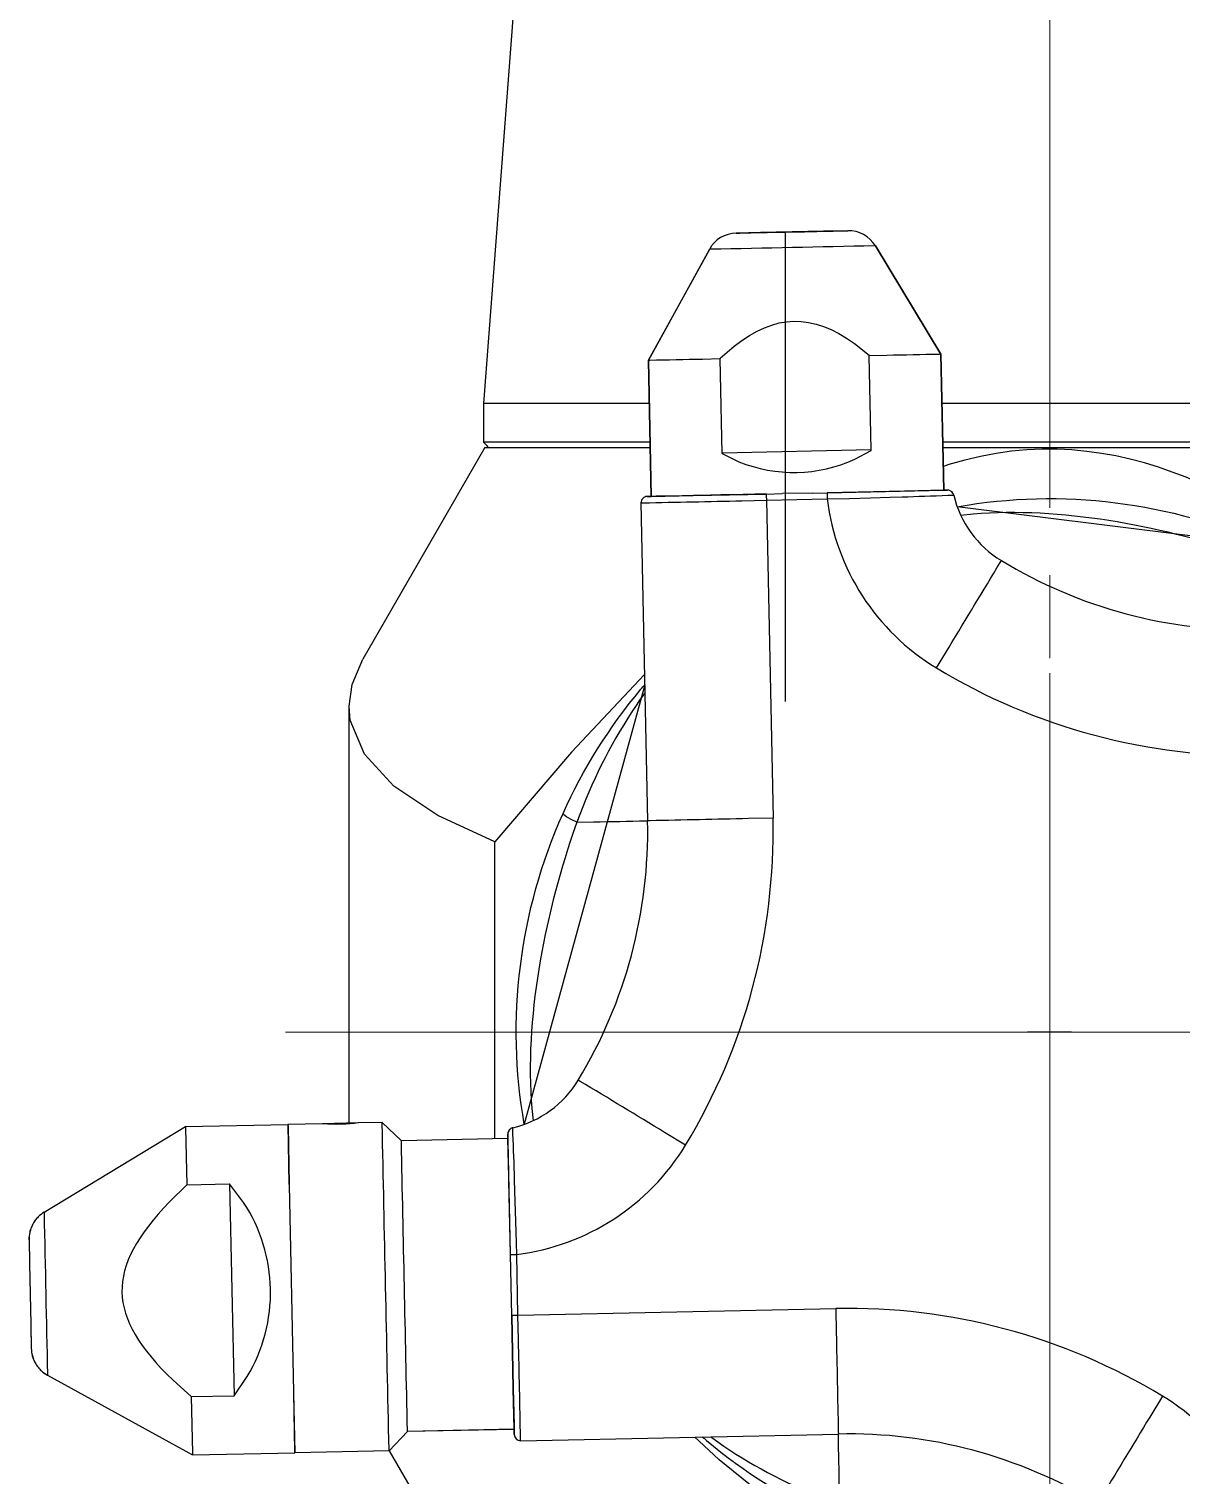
# Model space of a CAD drawing. Header units: inches. Extents: x -375 to 8535, y -477 to 12465.
# Drawn here: x 3822.4 to 3933, y 8917.2 to 9055.9 of the extents above; entities that cross this region are included whole.
import ezdxf

# ---------------------------------------------------------------- set-up
doc = ezdxf.new("R2010")
doc.units = ezdxf.units.IN
doc.header["$LTSCALE"] = 5
doc.linetypes.add('CENTER2', pattern=[28.575, 19.05, -3.175, 3.175, -3.175])
doc.layers.add('1轮廓实线层', color=7, linetype='Continuous')
doc.layers.add('图层1', color=1, linetype='CENTER2', lineweight=13)

# ---------------------------------------------------------------- blocks, each defined once
blk = doc.blocks.new('BSP')
for points in [[(-3651.488, 9150.798), (-3651.488, 9150.798), (-3659.597, 9044.328), (-3659.597, 9044.328)], [(-3647.466, 9052.496), (-3648.003, 9052.485), (-3648.494, 9052.187), (-3648.752, 9051.716)], [(-3640.791, 9051.884), (-3641.07, 9052.344), (-3641.573, 9052.621), (-3642.111, 9052.609)], [(-3648.754, 9051.717), (-3648.754, 9051.717), (-3651.683, 9046.388), (-3651.683, 9046.388)], [(-3651.682, 9046.387), (-3651.682, 9046.387), (-3648.752, 9051.716), (-3648.752, 9051.716)], [(-3640.791, 9051.885), (-3640.791, 9051.885), (-3637.641, 9046.684), (-3637.641, 9046.684)], [(-3637.641, 9046.683), (-3637.641, 9046.683), (-3640.791, 9051.884), (-3640.791, 9051.884)], [(-3651.682, 9046.388), (-3651.682, 9046.388), (-3651.544, 9039.868), (-3651.544, 9039.868)], [(-3651.544, 9039.867), (-3651.544, 9039.867), (-3651.682, 9046.387), (-3651.682, 9046.387)], [(-3648.235, 9046.499), (-3648.235, 9046.499), (-3648.234, 9046.461), (-3648.234, 9046.461)], [(-3641.088, 9046.611), (-3641.088, 9046.611), (-3641.089, 9046.65), (-3641.089, 9046.65)], [(-3637.641, 9046.684), (-3637.641, 9046.684), (-3637.503, 9040.164), (-3637.503, 9040.164)], [(-3637.503, 9040.163), (-3637.503, 9040.163), (-3637.641, 9046.683), (-3637.641, 9046.683)], [(-3651.634, 9044.328), (-3651.634, 9044.328), (-3659.598, 9044.328), (-3659.598, 9044.328)], [(-3659.598, 9044.327), (-3659.598, 9044.327), (-3659.598, 9042.471), (-3659.598, 9042.471)], [(-3659.522, 9042.221), (-3659.522, 9042.221), (-3665.387, 9032.062), (-3665.387, 9032.062)], [(-3651.595, 9042.471), (-3651.595, 9042.471), (-3659.598, 9042.471), (-3659.598, 9042.471)], [(-3640.993, 9042.097), (-3640.993, 9042.097), (-3648.139, 9041.946), (-3648.139, 9041.946)], [(-3646.024, 9039.983), (-3646.024, 9039.983), (-3645.247, 9040), (-3645.247, 9040)], [(-3646.023, 9039.984), (-3646.023, 9039.984), (-3645.246, 9040.001), (-3645.246, 9040.001)], [(-3643.797, 9040.031), (-3643.797, 9040.031), (-3645.251, 9040.001), (-3645.251, 9040.001)], [(-3643.793, 9040.03), (-3643.793, 9040.03), (-3643.106, 9040.045), (-3643.106, 9040.045)], [(-3643.792, 9040.031), (-3643.792, 9040.031), (-3643.105, 9040.046), (-3643.105, 9040.046)], [(-3637.328, 9040.167), (-3637.328, 9040.167), (-3637.499, 9040.163), (-3637.499, 9040.163)], [(-3637.028, 9039.936), (-3637.061, 9040.075), (-3637.186, 9040.171), (-3637.328, 9040.168)], [(-3637.195, 9040.14), (-3637.237, 9040.16), (-3637.282, 9040.169), (-3637.328, 9040.168)], [(-3637.135, 9040.104), (-3637.154, 9040.119), (-3637.174, 9040.131), (-3637.195, 9040.14)], [(-3637.088, 9040.058), (-3637.102, 9040.075), (-3637.118, 9040.09), (-3637.135, 9040.104)], [(-3637.028, 9039.936), (-3637.039, 9039.98), (-3637.059, 9040.022), (-3637.088, 9040.058)], [(-3652.036, 9039.557), (-3652.036, 9039.557), (-3651.716, 9024.312), (-3651.716, 9024.312)], [(-3646.019, 9039.684), (-3646.019, 9039.684), (-3645.698, 9024.439), (-3645.698, 9024.439)], [(-3646.018, 9039.684), (-3646.018, 9039.684), (-3643.099, 9039.745), (-3643.099, 9039.745)], [(-3666.042, 9009.775), (-3666.042, 9009.775), (-3666.042, 9029.812), (-3666.042, 9029.812)], [(-3649.898, 9008.757), (-3647.038, 9013.48), (-3645.582, 9018.918), (-3645.698, 9024.439)], [(-3659.053, 9009.054), (-3659.053, 9009.054), (-3659.053, 9023.295), (-3659.053, 9023.295)], [(-3631.384, 9014.181), (-3631.384, 9014.181), (-3633.491, 9014.181), (-3633.491, 9014.181)], [(-3680.675, 9005.537), (-3680.675, 9005.537), (-3673.888, 9009.648), (-3673.888, 9009.648)], [(-3673.888, 9009.648), (-3673.888, 9009.648), (-3668.974, 9009.751), (-3668.974, 9009.751)], [(-3667.314, 9009.783), (-3667.314, 9009.783), (-3668.968, 9009.749), (-3668.968, 9009.749)], [(-3666.465, 9009.801), (-3666.465, 9009.801), (-3666.472, 9009.755), (-3666.472, 9009.755)], [(-3664.456, 9009.843), (-3664.456, 9009.843), (-3665.585, 9009.82), (-3665.585, 9009.82)], [(-3664.454, 9009.843), (-3664.454, 9009.843), (-3665.583, 9009.82), (-3665.583, 9009.82)], [(-3663.534, 9008.96), (-3663.534, 9008.96), (-3664.456, 9009.843), (-3664.456, 9009.843)], [(-3663.533, 9008.96), (-3663.533, 9008.96), (-3664.456, 9009.843), (-3664.456, 9009.843)], [(-3658.191, 9009.59), (-3658.33, 9009.557), (-3658.426, 9009.433), (-3658.423, 9009.291)], [(-3658.397, 9009.423), (-3658.415, 9009.381), (-3658.425, 9009.336), (-3658.424, 9009.29)], [(-3658.359, 9009.483), (-3658.374, 9009.464), (-3658.386, 9009.444), (-3658.397, 9009.423)], [(-3658.313, 9009.53), (-3658.33, 9009.516), (-3658.345, 9009.5), (-3658.359, 9009.483)], [(-3658.191, 9009.59), (-3658.235, 9009.579), (-3658.278, 9009.559), (-3658.313, 9009.53)], [(-3658.418, 9009.067), (-3658.418, 9009.067), (-3663.533, 9008.959), (-3663.533, 9008.959)], [(-3658.418, 9009.067), (-3658.418, 9009.067), (-3663.533, 9008.959), (-3663.533, 9008.959)], [(-3658.423, 9009.289), (-3658.423, 9009.289), (-3658.418, 9009.068), (-3658.418, 9009.068)], [(-3658, 9003.518), (-3654.638, 9003.928), (-3651.652, 9005.86), (-3649.897, 9008.757)], [(-3673.83, 9006.852), (-3673.83, 9006.852), (-3671.773, 9006.895), (-3671.773, 9006.895)], [(-3671.775, 9006.895), (-3671.775, 9006.895), (-3671.561, 8996.741), (-3671.561, 8996.741)], [(-3681.034, 9005.232), (-3681.089, 9005.168), (-3681.139, 9005.1), (-3681.183, 9005.027)], [(-3680.958, 9005.313), (-3680.984, 9005.287), (-3681.01, 9005.259), (-3681.034, 9005.232)], [(-3680.675, 9005.536), (-3680.778, 9005.474), (-3680.872, 9005.399), (-3680.958, 9005.313)], [(-3681.364, 9004.574), (-3681.39, 9004.457), (-3681.402, 9004.336), (-3681.399, 9004.216)], [(-3681.335, 9004.682), (-3681.346, 9004.647), (-3681.356, 9004.61), (-3681.364, 9004.574)], [(-3681.243, 9004.917), (-3681.28, 9004.841), (-3681.312, 9004.763), (-3681.335, 9004.682)], [(-3681.183, 9005.027), (-3681.204, 9004.992), (-3681.225, 9004.955), (-3681.243, 9004.917)], [(-3658.24, 9000.593), (-3658.24, 9000.593), (-3658.301, 9003.511), (-3658.301, 9003.511)], [(-3658.239, 9000.593), (-3658.239, 9000.593), (-3658.3, 9003.511), (-3658.3, 9003.511)], [(-3627.012, 8996.72), (-3631.735, 8999.58), (-3637.174, 9001.036), (-3642.693, 9000.92)], [(-3657.939, 9000.6), (-3657.939, 9000.6), (-3642.693, 9000.921), (-3642.693, 9000.921)], [(-3681.292, 8999.011), (-3681.289, 8998.891), (-3681.272, 8998.771), (-3681.242, 8998.655)], [(-3681.242, 8998.655), (-3681.232, 8998.618), (-3681.221, 8998.582), (-3681.208, 8998.547)], [(-3681.208, 8998.547), (-3681.181, 8998.467), (-3681.146, 8998.391), (-3681.106, 8998.317)], [(-3681.106, 8998.317), (-3681.086, 8998.279), (-3681.064, 8998.244), (-3681.04, 8998.209)], [(-3681.04, 8998.209), (-3680.994, 8998.139), (-3680.942, 8998.073), (-3680.884, 8998.012)], [(-3680.884, 8998.012), (-3680.858, 8997.984), (-3680.832, 8997.958), (-3680.803, 8997.932)], [(-3680.803, 8997.932), (-3680.715, 8997.852), (-3680.617, 8997.781), (-3680.511, 8997.723)], [(-3680.51, 8997.723), (-3680.51, 8997.723), (-3673.556, 8993.901), (-3673.556, 8993.901)], [(-3663.24, 8995.017), (-3663.24, 8995.017), (-3664.124, 8994.095), (-3664.124, 8994.095)], [(-3663.239, 8995.019), (-3663.239, 8995.019), (-3664.123, 8994.096), (-3664.123, 8994.096)], [(-3658.125, 8995.126), (-3658.125, 8995.126), (-3663.24, 8995.017), (-3663.24, 8995.017)], [(-3658.119, 8994.876), (-3658.116, 8994.71), (-3657.979, 8994.578), (-3657.813, 8994.581)], [(-3657.812, 8994.581), (-3657.812, 8994.581), (-3642.566, 8994.902), (-3642.566, 8994.902)], [(-3630.13, 8991.572), (-3633.876, 8993.84), (-3638.189, 8994.995), (-3642.566, 8994.902)], [(-3664.123, 8994.096), (-3664.123, 8994.096), (-3668.636, 8994.001), (-3668.636, 8994.001)], [(-3664.123, 8994.096), (-3664.123, 8994.096), (-3668.636, 8994.001), (-3668.636, 8994.001)], [(-3664.118, 8994.1), (-3664.118, 8994.1), (-3661.241, 8989.116), (-3661.241, 8989.116)], [(-3673.556, 8993.901), (-3673.556, 8993.901), (-3668.642, 8994.004), (-3668.642, 8994.004)]]:
    blk.add_open_spline(points, degree=3)
for points, knots in [([(-3640.791, 9051.884), (-3641.07, 9052.344), (-3641.573, 9052.621), (-3642.111, 9052.609), (-3642.111, 9052.609), (-3642.111, 9052.609), (-3643.283, 9052.584), (-3643.283, 9052.584), (-3643.283, 9052.584), (-3643.283, 9052.584), (-3646.293, 9052.521), (-3646.293, 9052.521), (-3646.293, 9052.521), (-3646.293, 9052.521), (-3647.466, 9052.496), (-3647.466, 9052.496), (-3647.466, 9052.496), (-3648.003, 9052.485), (-3648.494, 9052.188), (-3648.754, 9051.716)], [0, 0, 0, 0, 0.2, 0.2, 0.2, 0.2, 0.4, 0.4, 0.4, 0.4, 0.6, 0.6, 0.6, 0.6, 0.8, 0.8, 0.8, 0.8, 1, 1, 1, 1]), ([(-3647.466, 9052.496), (-3647.466, 9052.496), (-3647.42, 9052.497), (-3647.42, 9052.497), (-3647.42, 9052.497), (-3647.42, 9052.497), (-3647.285, 9052.5), (-3647.285, 9052.5), (-3647.285, 9052.5), (-3647.285, 9052.5), (-3647.064, 9052.505), (-3647.064, 9052.505), (-3647.064, 9052.505), (-3647.064, 9052.505), (-3646.767, 9052.511), (-3646.767, 9052.511), (-3646.767, 9052.511), (-3646.767, 9052.511), (-3646.402, 9052.519), (-3646.402, 9052.519), (-3646.402, 9052.519), (-3646.402, 9052.519), (-3646.292, 9052.521), (-3646.292, 9052.521), (-3646.292, 9052.521), (-3646.292, 9052.521), (-3645.981, 9052.527), (-3645.981, 9052.527), (-3645.981, 9052.527), (-3645.186, 9052.544), (-3644.39, 9052.561), (-3643.594, 9052.577), (-3643.594, 9052.577), (-3643.594, 9052.577), (-3643.283, 9052.584), (-3643.283, 9052.584), (-3643.283, 9052.584), (-3643.283, 9052.584), (-3643.175, 9052.586), (-3643.175, 9052.586), (-3643.175, 9052.586), (-3643.175, 9052.586), (-3642.809, 9052.594), (-3642.809, 9052.594), (-3642.809, 9052.594), (-3642.809, 9052.594), (-3642.511, 9052.6), (-3642.511, 9052.6), (-3642.511, 9052.6), (-3642.511, 9052.6), (-3642.291, 9052.605), (-3642.291, 9052.605), (-3642.291, 9052.605), (-3642.291, 9052.605), (-3642.155, 9052.608), (-3642.155, 9052.608), (-3642.155, 9052.608), (-3642.155, 9052.608), (-3642.11, 9052.609), (-3642.11, 9052.609)], [0, 0, 0, 0, 0.066667, 0.066667, 0.066667, 0.066667, 0.133333, 0.133333, 0.133333, 0.133333, 0.2, 0.2, 0.2, 0.2, 0.266667, 0.266667, 0.266667, 0.266667, 0.333333, 0.333333, 0.333333, 0.333333, 0.4, 0.4, 0.4, 0.4, 0.466667, 0.466667, 0.466667, 0.466667, 0.533333, 0.533333, 0.533333, 0.533333, 0.6, 0.6, 0.6, 0.6, 0.666667, 0.666667, 0.666667, 0.666667, 0.733333, 0.733333, 0.733333, 0.733333, 0.8, 0.8, 0.8, 0.8, 0.866667, 0.866667, 0.866667, 0.866667, 0.933333, 0.933333, 0.933333, 0.933333, 1, 1, 1, 1]), ([(-3640.791, 9051.884), (-3640.791, 9051.884), (-3640.846, 9051.884), (-3640.846, 9051.884), (-3640.846, 9051.884), (-3643.463, 9051.828), (-3646.081, 9051.773), (-3648.698, 9051.718), (-3648.698, 9051.718), (-3648.698, 9051.718), (-3648.754, 9051.716), (-3648.754, 9051.716)], [0, 0, 0, 0, 0.333333, 0.333333, 0.333333, 0.333333, 0.666667, 0.666667, 0.666667, 0.666667, 1, 1, 1, 1]), ([(-3648.235, 9046.498), (-3648.235, 9046.498), (-3647.565, 9047.071), (-3647.565, 9047.071), (-3647.565, 9047.071), (-3645.571, 9048.632), (-3643.846, 9048.671), (-3641.787, 9047.196), (-3641.787, 9047.196), (-3641.787, 9047.196), (-3641.089, 9046.648), (-3641.089, 9046.648)], [0, 0, 0, 0, 0.333333, 0.333333, 0.333333, 0.333333, 0.666667, 0.666667, 0.666667, 0.666667, 1, 1, 1, 1]), ([(-3648.234, 9046.46), (-3648.234, 9046.46), (-3649.087, 9046.442), (-3649.087, 9046.442), (-3649.087, 9046.442), (-3649.926, 9046.424), (-3650.766, 9046.407), (-3651.605, 9046.389), (-3651.605, 9046.389), (-3651.605, 9046.389), (-3651.682, 9046.387), (-3651.682, 9046.387)], [0, 0, 0, 0, 0.333333, 0.333333, 0.333333, 0.333333, 0.666667, 0.666667, 0.666667, 0.666667, 1, 1, 1, 1]), ([(-3648.139, 9041.921), (-3648.139, 9041.921), (-3648.14, 9041.946), (-3648.14, 9041.946), (-3648.14, 9041.946), (-3648.14, 9041.946), (-3648.234, 9046.46), (-3648.234, 9046.46)], [0, 0, 0, 0, 0.5, 0.5, 0.5, 0.5, 1, 1, 1, 1]), ([(-3637.641, 9046.683), (-3637.641, 9046.683), (-3637.717, 9046.681), (-3637.717, 9046.681), (-3637.717, 9046.681), (-3638.557, 9046.663), (-3639.397, 9046.646), (-3640.236, 9046.628), (-3640.236, 9046.628), (-3640.236, 9046.628), (-3641.088, 9046.61), (-3641.088, 9046.61)], [0, 0, 0, 0, 0.333333, 0.333333, 0.333333, 0.333333, 0.666667, 0.666667, 0.666667, 0.666667, 1, 1, 1, 1]), ([(-3640.993, 9042.072), (-3640.993, 9042.072), (-3640.994, 9042.098), (-3640.994, 9042.098), (-3640.994, 9042.098), (-3640.994, 9042.098), (-3641.088, 9046.611), (-3641.088, 9046.611)], [0, 0, 0, 0, 0.5, 0.5, 0.5, 0.5, 1, 1, 1, 1]), ([(-3605.273, 9044.328), (-3605.273, 9044.328), (-3605.608, 9044.328), (-3605.608, 9044.328), (-3605.608, 9044.328), (-3615.966, 9044.328), (-3626.325, 9044.328), (-3636.684, 9044.328), (-3636.684, 9044.328), (-3636.684, 9044.328), (-3637.585, 9044.328), (-3637.585, 9044.328)], [0, 0, 0, 0, 0.333333, 0.333333, 0.333333, 0.333333, 0.666667, 0.666667, 0.666667, 0.666667, 1, 1, 1, 1]), ([(-3615.4, 9033.605), (-3615.4, 9033.605), (-3615.594, 9033.79), (-3615.594, 9033.79), (-3615.594, 9033.79), (-3615.594, 9033.79), (-3616.169, 9034.337), (-3616.169, 9034.337), (-3616.169, 9034.337), (-3622.121, 9039.598), (-3629.083, 9043.915), (-3637.267, 9041.395), (-3637.267, 9041.395), (-3637.267, 9041.395), (-3637.521, 9041.298), (-3637.521, 9041.298)], [0, 0, 0, 0, 0.25, 0.25, 0.25, 0.25, 0.5, 0.5, 0.5, 0.5, 0.75, 0.75, 0.75, 0.75, 1, 1, 1, 1]), ([(-3659.346, 9042.221), (-3659.346, 9042.221), (-3659.434, 9042.308), (-3659.434, 9042.308), (-3659.434, 9042.308), (-3659.434, 9042.308), (-3659.597, 9042.471), (-3659.597, 9042.471)], [0, 0, 0, 0, 0.5, 0.5, 0.5, 0.5, 1, 1, 1, 1]), ([(-3659.346, 9042.221), (-3659.346, 9042.221), (-3659.434, 9042.308), (-3659.434, 9042.308), (-3659.434, 9042.308), (-3659.434, 9042.308), (-3659.597, 9042.471), (-3659.597, 9042.471)], [0, 0, 0, 0, 0.5, 0.5, 0.5, 0.5, 1, 1, 1, 1]), ([(-3659.522, 9042.221), (-3659.522, 9042.221), (-3659.347, 9042.221), (-3659.347, 9042.221), (-3659.347, 9042.221), (-3659.347, 9042.221), (-3656.022, 9042.221), (-3656.022, 9042.221), (-3656.022, 9042.221), (-3656.022, 9042.221), (-3655.735, 9042.221), (-3655.735, 9042.221), (-3655.735, 9042.221), (-3655.735, 9042.221), (-3654.507, 9042.221), (-3654.507, 9042.221), (-3654.507, 9042.221), (-3654.507, 9042.221), (-3651.59, 9042.221), (-3651.59, 9042.221)], [0, 0, 0, 0, 0.2, 0.2, 0.2, 0.2, 0.4, 0.4, 0.4, 0.4, 0.6, 0.6, 0.6, 0.6, 0.8, 0.8, 0.8, 0.8, 1, 1, 1, 1]), ([(-3648.139, 9041.921), (-3648.139, 9041.921), (-3647.339, 9041.534), (-3647.339, 9041.534), (-3647.339, 9041.534), (-3645.549, 9040.806), (-3643.533, 9040.848), (-3641.776, 9041.652), (-3641.776, 9041.652), (-3641.776, 9041.652), (-3640.993, 9042.071), (-3640.993, 9042.071)], [0, 0, 0, 0, 0.333333, 0.333333, 0.333333, 0.333333, 0.666667, 0.666667, 0.666667, 0.666667, 1, 1, 1, 1]), ([(-3605.273, 9042.471), (-3605.273, 9042.471), (-3605.608, 9042.471), (-3605.608, 9042.471), (-3605.608, 9042.471), (-3615.966, 9042.471), (-3626.325, 9042.471), (-3636.684, 9042.471), (-3636.684, 9042.471), (-3636.684, 9042.471), (-3637.546, 9042.471), (-3637.546, 9042.471)], [0, 0, 0, 0, 0.333333, 0.333333, 0.333333, 0.333333, 0.666667, 0.666667, 0.666667, 0.666667, 1, 1, 1, 1]), ([(-3637.541, 9042.221), (-3637.541, 9042.221), (-3637.452, 9042.221), (-3637.452, 9042.221), (-3637.452, 9042.221), (-3637.452, 9042.221), (-3632.436, 9042.221), (-3632.436, 9042.221), (-3632.436, 9042.221), (-3632.436, 9042.221), (-3627.42, 9042.221), (-3627.42, 9042.221), (-3627.42, 9042.221), (-3627.42, 9042.221), (-3623.908, 9042.221), (-3623.908, 9042.221), (-3623.908, 9042.221), (-3623.908, 9042.221), (-3610.365, 9042.221), (-3610.365, 9042.221), (-3610.365, 9042.221), (-3610.365, 9042.221), (-3609.138, 9042.221), (-3609.138, 9042.221), (-3609.138, 9042.221), (-3609.138, 9042.221), (-3608.85, 9042.221), (-3608.85, 9042.221), (-3608.85, 9042.221), (-3608.85, 9042.221), (-3605.524, 9042.221), (-3605.524, 9042.221), (-3605.524, 9042.221), (-3605.524, 9042.221), (-3605.349, 9042.221), (-3605.349, 9042.221)], [0, 0, 0, 0, 0.111111, 0.111111, 0.111111, 0.111111, 0.222222, 0.222222, 0.222222, 0.222222, 0.333333, 0.333333, 0.333333, 0.333333, 0.444444, 0.444444, 0.444444, 0.444444, 0.555556, 0.555556, 0.555556, 0.555556, 0.666667, 0.666667, 0.666667, 0.666667, 0.777778, 0.777778, 0.777778, 0.777778, 0.888889, 0.888889, 0.888889, 0.888889, 1, 1, 1, 1]), ([(-3651.741, 9039.864), (-3651.821, 9039.862), (-3651.896, 9039.829), (-3651.952, 9039.772), (-3651.952, 9039.772), (-3652.008, 9039.714), (-3652.037, 9039.637), (-3652.036, 9039.557)], [0, 0, 0, 0, 0.5, 0.5, 0.5, 0.5, 1, 1, 1, 1]), ([(-3651.742, 9039.863), (-3651.742, 9039.863), (-3651.542, 9039.867), (-3651.542, 9039.867), (-3651.542, 9039.867), (-3651.542, 9039.867), (-3649.535, 9039.909), (-3649.535, 9039.909), (-3649.535, 9039.909), (-3649.535, 9039.909), (-3646.025, 9039.984), (-3646.025, 9039.984)], [0, 0, 0, 0, 0.333333, 0.333333, 0.333333, 0.333333, 0.666667, 0.666667, 0.666667, 0.666667, 1, 1, 1, 1]), ([(-3646.024, 9039.985), (-3646.024, 9039.985), (-3647.14, 9039.961), (-3647.14, 9039.961), (-3647.14, 9039.961), (-3647.14, 9039.961), (-3648.212, 9039.939), (-3648.212, 9039.939), (-3648.212, 9039.939), (-3648.212, 9039.939), (-3649.201, 9039.918), (-3649.201, 9039.918), (-3649.201, 9039.918), (-3649.201, 9039.918), (-3649.535, 9039.911), (-3649.535, 9039.911), (-3649.535, 9039.911), (-3649.535, 9039.911), (-3650.067, 9039.9), (-3650.067, 9039.9), (-3650.067, 9039.9), (-3650.067, 9039.9), (-3650.778, 9039.885), (-3650.778, 9039.885), (-3650.778, 9039.885), (-3650.778, 9039.885), (-3651.307, 9039.874), (-3651.307, 9039.874), (-3651.307, 9039.874), (-3651.307, 9039.874), (-3651.541, 9039.869), (-3651.541, 9039.869), (-3651.541, 9039.869), (-3651.541, 9039.869), (-3651.632, 9039.867), (-3651.632, 9039.867), (-3651.632, 9039.867), (-3651.632, 9039.867), (-3651.741, 9039.864), (-3651.741, 9039.864)], [0, 0, 0, 0, 0.1, 0.1, 0.1, 0.1, 0.2, 0.2, 0.2, 0.2, 0.3, 0.3, 0.3, 0.3, 0.4, 0.4, 0.4, 0.4, 0.5, 0.5, 0.5, 0.5, 0.6, 0.6, 0.6, 0.6, 0.7, 0.7, 0.7, 0.7, 0.8, 0.8, 0.8, 0.8, 0.9, 0.9, 0.9, 0.9, 1, 1, 1, 1]), ([(-3646.024, 9039.986), (-3646.024, 9039.986), (-3646.023, 9039.963), (-3646.023, 9039.963), (-3646.023, 9039.963), (-3646.023, 9039.963), (-3646.023, 9039.898), (-3646.023, 9039.898), (-3646.023, 9039.898), (-3646.023, 9039.898), (-3646.019, 9039.685), (-3646.019, 9039.685)], [0, 0, 0, 0, 0.333333, 0.333333, 0.333333, 0.333333, 0.666667, 0.666667, 0.666667, 0.666667, 1, 1, 1, 1]), ([(-3637.503, 9040.164), (-3637.503, 9040.164), (-3639.377, 9040.125), (-3639.377, 9040.125), (-3639.377, 9040.125), (-3639.377, 9040.125), (-3639.384, 9040.125), (-3639.384, 9040.125), (-3639.384, 9040.125), (-3639.384, 9040.125), (-3643.11, 9040.046), (-3643.11, 9040.046)], [0, 0, 0, 0, 0.333333, 0.333333, 0.333333, 0.333333, 0.666667, 0.666667, 0.666667, 0.666667, 1, 1, 1, 1]), ([(-3643.106, 9040.045), (-3643.106, 9040.045), (-3637.503, 9040.163), (-3637.503, 9040.163), (-3637.503, 9040.163), (-3637.503, 9040.163), (-3637.328, 9040.167), (-3637.328, 9040.167)], [0, 0, 0, 0, 0.5, 0.5, 0.5, 0.5, 1, 1, 1, 1]), ([(-3643.105, 9040.047), (-3643.105, 9040.047), (-3643.105, 9040.024), (-3643.105, 9040.024), (-3643.105, 9040.024), (-3643.105, 9040.024), (-3643.103, 9039.959), (-3643.103, 9039.959), (-3643.103, 9039.959), (-3643.103, 9039.959), (-3643.101, 9039.861), (-3643.101, 9039.861), (-3643.101, 9039.861), (-3643.101, 9039.861), (-3643.099, 9039.746), (-3643.099, 9039.746), (-3643.099, 9039.746), (-3642.688, 9036.384), (-3640.757, 9033.396), (-3637.86, 9031.642), (-3637.86, 9031.642), (-3633.137, 9028.783), (-3627.699, 9027.327), (-3622.18, 9027.443)], [0, 0, 0, 0, 0.166667, 0.166667, 0.166667, 0.166667, 0.333333, 0.333333, 0.333333, 0.333333, 0.5, 0.5, 0.5, 0.5, 0.666667, 0.666667, 0.666667, 0.666667, 0.833333, 0.833333, 0.833333, 0.833333, 1, 1, 1, 1]), ([(-3643.099, 9039.745), (-3643.099, 9039.745), (-3642.025, 9039.774), (-3642.025, 9039.774), (-3642.025, 9039.774), (-3642.025, 9039.774), (-3641.02, 9039.801), (-3641.02, 9039.801), (-3641.02, 9039.801), (-3641.02, 9039.801), (-3640.077, 9039.829), (-3640.077, 9039.829), (-3640.077, 9039.829), (-3640.077, 9039.829), (-3639.498, 9039.847), (-3639.498, 9039.847), (-3639.498, 9039.847), (-3639.498, 9039.847), (-3639.232, 9039.855), (-3639.232, 9039.855), (-3639.232, 9039.855), (-3638.503, 9039.879), (-3637.774, 9039.905), (-3637.045, 9039.935), (-3637.045, 9039.935), (-3637.045, 9039.935), (-3637.028, 9039.936), (-3637.028, 9039.936)], [0, 0, 0, 0, 0.142857, 0.142857, 0.142857, 0.142857, 0.285714, 0.285714, 0.285714, 0.285714, 0.428571, 0.428571, 0.428571, 0.428571, 0.571429, 0.571429, 0.571429, 0.571429, 0.714286, 0.714286, 0.714286, 0.714286, 0.857143, 0.857143, 0.857143, 0.857143, 1, 1, 1, 1]), ([(-3637.028, 9039.936), (-3636.72, 9038.623), (-3635.897, 9037.49), (-3634.742, 9036.791), (-3634.742, 9036.791), (-3630.997, 9034.523), (-3626.684, 9033.368), (-3622.306, 9033.46)], [0, 0, 0, 0, 0.5, 0.5, 0.5, 0.5, 1, 1, 1, 1]), ([(-3621.962, 9037.519), (-3626.632, 9039.616), (-3631.823, 9040.262), (-3636.863, 9039.376), (-3636.863, 9039.376), (-3636.863, 9039.376), (-3636.863, 9039.376), (-3636.863, 9039.376), (-3636.863, 9039.376), (-3636.863, 9039.376), (-3621.962, 9037.519), (-3621.962, 9037.519)], [0, 0, 0, 0, 0.333333, 0.333333, 0.333333, 0.333333, 0.666667, 0.666667, 0.666667, 0.666667, 1, 1, 1, 1]), ([(-3652.035, 9039.557), (-3652.035, 9039.557), (-3651.919, 9039.56), (-3651.919, 9039.56), (-3651.919, 9039.56), (-3650.343, 9039.593), (-3648.767, 9039.626), (-3647.191, 9039.66), (-3647.191, 9039.66), (-3647.191, 9039.66), (-3646.018, 9039.684), (-3646.018, 9039.684)], [0, 0, 0, 0, 0.333333, 0.333333, 0.333333, 0.333333, 0.666667, 0.666667, 0.666667, 0.666667, 1, 1, 1, 1]), ([(-3622.378, 9036.853), (-3622.378, 9036.853), (-3623.241, 9037.158), (-3623.241, 9037.158), (-3623.241, 9037.158), (-3627.23, 9038.464), (-3631.899, 9039.368), (-3636.103, 9039.018), (-3636.103, 9039.018), (-3636.103, 9039.018), (-3636.69, 9038.959), (-3636.69, 9038.959)], [0, 0, 0, 0, 0.333333, 0.333333, 0.333333, 0.333333, 0.666667, 0.666667, 0.666667, 0.666667, 1, 1, 1, 1]), ([(-3637.86, 9031.642), (-3637.86, 9031.642), (-3637.251, 9032.646), (-3637.251, 9032.646), (-3637.251, 9032.646), (-3636.435, 9033.995), (-3635.618, 9035.343), (-3634.802, 9036.692), (-3634.802, 9036.692), (-3634.802, 9036.692), (-3634.742, 9036.791), (-3634.742, 9036.791)], [0, 0, 0, 0, 0.333333, 0.333333, 0.333333, 0.333333, 0.666667, 0.666667, 0.666667, 0.666667, 1, 1, 1, 1]), ([(-3666.042, 9029.806), (-3666.042, 9029.806), (-3665.9, 9030.851), (-3665.9, 9030.851), (-3665.9, 9030.851), (-3665.9, 9030.851), (-3665.386, 9032.062), (-3665.386, 9032.062)], [0, 0, 0, 0, 0.5, 0.5, 0.5, 0.5, 1, 1, 1, 1]), ([(-3651.861, 9031.329), (-3651.861, 9031.329), (-3651.903, 9031.289), (-3651.903, 9031.289), (-3651.903, 9031.289), (-3651.903, 9031.289), (-3652.104, 9031.075), (-3652.104, 9031.075), (-3652.104, 9031.075), (-3652.104, 9031.075), (-3655.37, 9027.596), (-3655.37, 9027.596), (-3655.37, 9027.596), (-3655.37, 9027.596), (-3659.054, 9023.295), (-3659.054, 9023.295)], [0, 0, 0, 0, 0.25, 0.25, 0.25, 0.25, 0.5, 0.5, 0.5, 0.5, 0.75, 0.75, 0.75, 0.75, 1, 1, 1, 1]), ([(-3651.853, 9030.839), (-3651.916, 9030.766), (-3651.978, 9030.692), (-3652.04, 9030.619), (-3652.04, 9030.619), (-3653.554, 9028.813), (-3654.811, 9026.806), (-3655.777, 9024.656), (-3655.777, 9024.656), (-3657.872, 9019.987), (-3658.518, 9014.796), (-3657.634, 9009.755), (-3657.634, 9009.755), (-3657.634, 9009.755), (-3657.634, 9009.755), (-3657.634, 9009.755), (-3657.634, 9009.755), (-3657.634, 9009.755), (-3651.853, 9030.839), (-3651.853, 9030.839)], [0, 0, 0, 0, 0.2, 0.2, 0.2, 0.2, 0.4, 0.4, 0.4, 0.4, 0.6, 0.6, 0.6, 0.6, 0.8, 0.8, 0.8, 0.8, 1, 1, 1, 1]), ([(-3651.845, 9030.45), (-3651.845, 9030.45), (-3651.856, 9030.435), (-3651.856, 9030.435), (-3651.856, 9030.435), (-3652.995, 9028.859), (-3653.934, 9027.142), (-3654.679, 9025.347), (-3654.679, 9025.347), (-3654.679, 9025.347), (-3655.11, 9024.24), (-3655.11, 9024.24)], [0, 0, 0, 0, 0.333333, 0.333333, 0.333333, 0.333333, 0.666667, 0.666667, 0.666667, 0.666667, 1, 1, 1, 1]), ([(-3659.053, 9023.295), (-3659.053, 9023.295), (-3661.785, 9024.558), (-3661.785, 9024.558), (-3661.785, 9024.558), (-3661.785, 9024.558), (-3663.889, 9025.968), (-3663.889, 9025.968), (-3663.889, 9025.968), (-3663.889, 9025.968), (-3665.304, 9027.506), (-3665.304, 9027.506), (-3665.304, 9027.506), (-3665.304, 9027.506), (-3665.983, 9029.144), (-3665.983, 9029.144), (-3665.983, 9029.144), (-3665.983, 9029.144), (-3666.042, 9029.806), (-3666.042, 9029.806)], [0, 0, 0, 0, 0.2, 0.2, 0.2, 0.2, 0.4, 0.4, 0.4, 0.4, 0.6, 0.6, 0.6, 0.6, 0.8, 0.8, 0.8, 0.8, 1, 1, 1, 1]), ([(-3655.108, 9024.239), (-3655.108, 9024.239), (-3655.385, 9024.379), (-3655.385, 9024.379), (-3655.385, 9024.379), (-3655.385, 9024.379), (-3655.604, 9024.503), (-3655.604, 9024.503), (-3655.604, 9024.503), (-3655.604, 9024.503), (-3655.738, 9024.599), (-3655.738, 9024.599), (-3655.738, 9024.599), (-3655.738, 9024.599), (-3655.775, 9024.655), (-3655.775, 9024.655)], [0, 0, 0, 0, 0.25, 0.25, 0.25, 0.25, 0.5, 0.5, 0.5, 0.5, 0.75, 0.75, 0.75, 0.75, 1, 1, 1, 1]), ([(-3658.191, 9009.59), (-3656.879, 9009.897), (-3655.745, 9010.721), (-3655.046, 9011.875), (-3655.046, 9011.875), (-3652.778, 9015.621), (-3651.623, 9019.934), (-3651.716, 9024.312)], [0, 0, 0, 0, 0.5, 0.5, 0.5, 0.5, 1, 1, 1, 1]), ([(-3655.11, 9024.24), (-3655.11, 9024.24), (-3655.304, 9023.698), (-3655.304, 9023.698), (-3655.304, 9023.698), (-3656.688, 9019.627), (-3657.631, 9014.781), (-3657.275, 9010.512), (-3657.275, 9010.512), (-3657.275, 9010.512), (-3657.216, 9009.928), (-3657.216, 9009.928)], [0, 0, 0, 0, 0.333333, 0.333333, 0.333333, 0.333333, 0.666667, 0.666667, 0.666667, 0.666667, 1, 1, 1, 1]), ([(-3655.11, 9024.24), (-3655.11, 9024.24), (-3654.31, 9024.257), (-3654.31, 9024.257), (-3654.31, 9024.257), (-3653.472, 9024.274), (-3652.634, 9024.292), (-3651.796, 9024.31), (-3651.796, 9024.31), (-3651.796, 9024.31), (-3651.717, 9024.312), (-3651.717, 9024.312)], [0, 0, 0, 0, 0.333333, 0.333333, 0.333333, 0.333333, 0.666667, 0.666667, 0.666667, 0.666667, 1, 1, 1, 1]), ([(-3645.696, 9024.439), (-3645.696, 9024.439), (-3646.87, 9024.414), (-3646.87, 9024.414), (-3646.87, 9024.414), (-3648.446, 9024.381), (-3650.023, 9024.347), (-3651.598, 9024.315), (-3651.598, 9024.315), (-3651.598, 9024.315), (-3651.714, 9024.312), (-3651.714, 9024.312)], [0, 0, 0, 0, 0.333333, 0.333333, 0.333333, 0.333333, 0.666667, 0.666667, 0.666667, 0.666667, 1, 1, 1, 1]), ([(-3649.896, 9008.757), (-3649.896, 9008.757), (-3650.901, 9009.366), (-3650.901, 9009.366), (-3650.901, 9009.366), (-3652.249, 9010.182), (-3653.597, 9010.999), (-3654.946, 9011.815), (-3654.946, 9011.815), (-3654.946, 9011.815), (-3655.045, 9011.875), (-3655.045, 9011.875)], [0, 0, 0, 0, 0.333333, 0.333333, 0.333333, 0.333333, 0.666667, 0.666667, 0.666667, 0.666667, 1, 1, 1, 1]), ([(-3680.675, 9005.537), (-3680.675, 9005.537), (-3673.887, 9009.648), (-3673.887, 9009.648), (-3673.887, 9009.648), (-3673.887, 9009.648), (-3668.973, 9009.751), (-3668.973, 9009.751)], [0, 0, 0, 0, 0.5, 0.5, 0.5, 0.5, 1, 1, 1, 1]), ([(-3673.889, 9009.648), (-3673.889, 9009.648), (-3673.887, 9009.565), (-3673.887, 9009.565), (-3673.887, 9009.565), (-3673.887, 9009.565), (-3673.83, 9006.852), (-3673.83, 9006.852)], [0, 0, 0, 0, 0.5, 0.5, 0.5, 0.5, 1, 1, 1, 1]), ([(-3664.459, 9009.843), (-3664.459, 9009.843), (-3665.588, 9009.82), (-3665.588, 9009.82), (-3665.588, 9009.82), (-3665.588, 9009.82), (-3667.319, 9009.783), (-3667.319, 9009.783), (-3667.319, 9009.783), (-3667.319, 9009.783), (-3668.973, 9009.748), (-3668.973, 9009.748)], [0, 0, 0, 0, 0.333333, 0.333333, 0.333333, 0.333333, 0.666667, 0.666667, 0.666667, 0.666667, 1, 1, 1, 1]), ([(-3668.973, 9009.751), (-3668.973, 9009.751), (-3668.971, 9009.664), (-3668.971, 9009.664), (-3668.971, 9009.664), (-3668.971, 9009.664), (-3668.913, 9006.892), (-3668.913, 9006.892), (-3668.913, 9006.892), (-3668.913, 9006.892), (-3668.911, 9006.832), (-3668.911, 9006.832), (-3668.911, 9006.832), (-3668.911, 9006.832), (-3668.703, 8996.923), (-3668.703, 8996.923), (-3668.703, 8996.923), (-3668.703, 8996.923), (-3668.701, 8996.863), (-3668.701, 8996.863), (-3668.701, 8996.863), (-3668.701, 8996.863), (-3668.642, 8994.004), (-3668.642, 8994.004)], [0, 0, 0, 0, 0.166667, 0.166667, 0.166667, 0.166667, 0.333333, 0.333333, 0.333333, 0.333333, 0.5, 0.5, 0.5, 0.5, 0.666667, 0.666667, 0.666667, 0.666667, 0.833333, 0.833333, 0.833333, 0.833333, 1, 1, 1, 1]), ([(-3665.585, 9009.82), (-3665.585, 9009.82), (-3665.604, 9009.818), (-3665.604, 9009.818), (-3665.604, 9009.818), (-3665.604, 9009.818), (-3665.605, 9009.818), (-3665.605, 9009.818), (-3665.605, 9009.818), (-3665.858, 9009.785), (-3666.116, 9009.766), (-3666.371, 9009.758), (-3666.371, 9009.758), (-3666.371, 9009.758), (-3666.462, 9009.756), (-3666.462, 9009.756), (-3666.462, 9009.756), (-3666.462, 9009.756), (-3666.553, 9009.754), (-3666.553, 9009.754), (-3666.553, 9009.754), (-3666.783, 9009.751), (-3667.014, 9009.76), (-3667.243, 9009.778), (-3667.243, 9009.778), (-3667.243, 9009.778), (-3667.297, 9009.782), (-3667.297, 9009.782), (-3667.297, 9009.782), (-3667.297, 9009.782), (-3667.299, 9009.782), (-3667.299, 9009.782), (-3667.299, 9009.782), (-3667.299, 9009.782), (-3667.316, 9009.783), (-3667.316, 9009.783), (-3667.316, 9009.783), (-3667.316, 9009.783), (-3668.97, 9009.749), (-3668.97, 9009.749)], [0, 0, 0, 0, 0.1, 0.1, 0.1, 0.1, 0.2, 0.2, 0.2, 0.2, 0.3, 0.3, 0.3, 0.3, 0.4, 0.4, 0.4, 0.4, 0.5, 0.5, 0.5, 0.5, 0.6, 0.6, 0.6, 0.6, 0.7, 0.7, 0.7, 0.7, 0.8, 0.8, 0.8, 0.8, 0.9, 0.9, 0.9, 0.9, 1, 1, 1, 1]), ([(-3668.638, 8994.001), (-3668.638, 8994.001), (-3668.64, 8994.088), (-3668.64, 8994.088), (-3668.64, 8994.088), (-3668.64, 8994.088), (-3668.698, 8996.86), (-3668.698, 8996.86), (-3668.698, 8996.86), (-3668.698, 8996.86), (-3668.699, 8996.92), (-3668.699, 8996.92), (-3668.699, 8996.92), (-3668.699, 8996.92), (-3668.908, 9006.829), (-3668.908, 9006.829), (-3668.908, 9006.829), (-3668.908, 9006.829), (-3668.909, 9006.889), (-3668.909, 9006.889), (-3668.909, 9006.889), (-3668.909, 9006.889), (-3668.969, 9009.748), (-3668.969, 9009.748)], [0, 0, 0, 0, 0.166667, 0.166667, 0.166667, 0.166667, 0.333333, 0.333333, 0.333333, 0.333333, 0.5, 0.5, 0.5, 0.5, 0.666667, 0.666667, 0.666667, 0.666667, 0.833333, 0.833333, 0.833333, 0.833333, 1, 1, 1, 1]), ([(-3664.123, 8994.097), (-3664.123, 8994.097), (-3664.124, 8994.15), (-3664.124, 8994.15), (-3664.124, 8994.15), (-3664.234, 8999.364), (-3664.344, 9004.578), (-3664.454, 9009.791), (-3664.454, 9009.791), (-3664.454, 9009.791), (-3664.454, 9009.844), (-3664.454, 9009.844)], [0, 0, 0, 0, 0.333333, 0.333333, 0.333333, 0.333333, 0.666667, 0.666667, 0.666667, 0.666667, 1, 1, 1, 1]), ([(-3658, 9003.518), (-3658, 9003.518), (-3658.028, 9004.592), (-3658.028, 9004.592), (-3658.028, 9004.592), (-3658.028, 9004.592), (-3658.056, 9005.596), (-3658.056, 9005.596), (-3658.056, 9005.596), (-3658.056, 9005.596), (-3658.083, 9006.54), (-3658.083, 9006.54), (-3658.083, 9006.54), (-3658.083, 9006.54), (-3658.102, 9007.119), (-3658.102, 9007.119), (-3658.102, 9007.119), (-3658.102, 9007.119), (-3658.11, 9007.385), (-3658.11, 9007.385), (-3658.11, 9007.385), (-3658.133, 9008.114), (-3658.159, 9008.843), (-3658.189, 9009.572), (-3658.189, 9009.572), (-3658.189, 9009.572), (-3658.19, 9009.589), (-3658.19, 9009.589)], [0, 0, 0, 0, 0.142857, 0.142857, 0.142857, 0.142857, 0.285714, 0.285714, 0.285714, 0.285714, 0.428571, 0.428571, 0.428571, 0.428571, 0.571429, 0.571429, 0.571429, 0.571429, 0.714286, 0.714286, 0.714286, 0.714286, 0.857143, 0.857143, 0.857143, 0.857143, 1, 1, 1, 1]), ([(-3658.124, 8995.127), (-3658.124, 8995.127), (-3663.239, 8995.019), (-3663.239, 8995.019), (-3663.239, 8995.019), (-3663.239, 8995.019), (-3663.24, 8995.073), (-3663.24, 8995.073), (-3663.24, 8995.073), (-3663.338, 8999.684), (-3663.435, 9004.295), (-3663.532, 9008.906), (-3663.532, 9008.906), (-3663.532, 9008.906), (-3663.533, 9008.961), (-3663.533, 9008.961)], [0, 0, 0, 0, 0.25, 0.25, 0.25, 0.25, 0.5, 0.5, 0.5, 0.5, 0.75, 0.75, 0.75, 0.75, 1, 1, 1, 1]), ([(-3658.301, 9003.511), (-3658.301, 9003.511), (-3658.415, 9008.945), (-3658.415, 9008.945), (-3658.415, 9008.945), (-3658.415, 9008.945), (-3658.423, 9009.289), (-3658.423, 9009.289)], [0, 0, 0, 0, 0.5, 0.5, 0.5, 0.5, 1, 1, 1, 1]), ([(-3658.302, 9003.511), (-3658.302, 9003.511), (-3658.377, 9007.051), (-3658.377, 9007.051), (-3658.377, 9007.051), (-3658.377, 9007.051), (-3658.378, 9007.112), (-3658.378, 9007.112), (-3658.378, 9007.112), (-3658.378, 9007.112), (-3658.38, 9007.178), (-3658.38, 9007.178), (-3658.38, 9007.178), (-3658.38, 9007.178), (-3658.381, 9007.237), (-3658.381, 9007.237), (-3658.381, 9007.237), (-3658.381, 9007.237), (-3658.419, 9009.068), (-3658.419, 9009.068)], [0, 0, 0, 0, 0.2, 0.2, 0.2, 0.2, 0.4, 0.4, 0.4, 0.4, 0.6, 0.6, 0.6, 0.6, 0.8, 0.8, 0.8, 0.8, 1, 1, 1, 1]), ([(-3673.83, 9006.851), (-3673.83, 9006.851), (-3674.664, 9006.032), (-3674.664, 9006.032), (-3674.664, 9006.032), (-3677.746, 9002.824), (-3677.703, 9000.561), (-3674.488, 8997.484), (-3674.488, 8997.484), (-3674.488, 8997.484), (-3673.617, 8996.696), (-3673.617, 8996.696)], [0, 0, 0, 0, 0.333333, 0.333333, 0.333333, 0.333333, 0.666667, 0.666667, 0.666667, 0.666667, 1, 1, 1, 1]), ([(-3673.617, 8996.698), (-3673.617, 8996.698), (-3671.561, 8996.741), (-3671.561, 8996.741), (-3671.561, 8996.741), (-3671.561, 8996.741), (-3670.924, 8997.653), (-3670.924, 8997.653), (-3670.924, 8997.653), (-3669.378, 9000.245), (-3669.447, 9003.486), (-3671.1, 9006.011), (-3671.1, 9006.011), (-3671.1, 9006.011), (-3671.775, 9006.895), (-3671.775, 9006.895)], [0, 0, 0, 0, 0.25, 0.25, 0.25, 0.25, 0.5, 0.5, 0.5, 0.5, 0.75, 0.75, 0.75, 0.75, 1, 1, 1, 1]), ([(-3680.675, 9005.537), (-3680.778, 9005.475), (-3680.873, 9005.4), (-3680.959, 9005.315), (-3680.959, 9005.315), (-3680.985, 9005.289), (-3681.011, 9005.261), (-3681.035, 9005.233), (-3681.035, 9005.233), (-3681.09, 9005.169), (-3681.14, 9005.101), (-3681.183, 9005.029), (-3681.183, 9005.029), (-3681.204, 9004.993), (-3681.225, 9004.955), (-3681.244, 9004.918), (-3681.244, 9004.918), (-3681.281, 9004.843), (-3681.312, 9004.765), (-3681.336, 9004.684), (-3681.336, 9004.684), (-3681.347, 9004.649), (-3681.357, 9004.612), (-3681.365, 9004.575), (-3681.365, 9004.575), (-3681.391, 9004.458), (-3681.403, 9004.338), (-3681.4, 9004.218)], [0, 0, 0, 0, 0.142857, 0.142857, 0.142857, 0.142857, 0.285714, 0.285714, 0.285714, 0.285714, 0.428571, 0.428571, 0.428571, 0.428571, 0.571429, 0.571429, 0.571429, 0.571429, 0.714286, 0.714286, 0.714286, 0.714286, 0.857143, 0.857143, 0.857143, 0.857143, 1, 1, 1, 1]), ([(-3680.677, 9005.537), (-3680.677, 9005.537), (-3680.675, 9005.47), (-3680.675, 9005.47), (-3680.675, 9005.47), (-3680.621, 9002.91), (-3680.567, 9000.35), (-3680.513, 8997.79), (-3680.513, 8997.79), (-3680.513, 8997.79), (-3680.512, 8997.723), (-3680.512, 8997.723)], [0, 0, 0, 0, 0.333333, 0.333333, 0.333333, 0.333333, 0.666667, 0.666667, 0.666667, 0.666667, 1, 1, 1, 1]), ([(-3681.399, 9004.217), (-3681.399, 9004.217), (-3681.398, 9004.167), (-3681.398, 9004.167), (-3681.398, 9004.167), (-3681.398, 9004.167), (-3681.375, 9003.118), (-3681.375, 9003.118), (-3681.375, 9003.118), (-3681.375, 9003.118), (-3681.375, 9003.06), (-3681.375, 9003.06), (-3681.375, 9003.06), (-3681.375, 9003.06), (-3681.314, 9000.167), (-3681.314, 9000.167), (-3681.314, 9000.167), (-3681.314, 9000.167), (-3681.312, 9000.109), (-3681.312, 9000.109), (-3681.312, 9000.109), (-3681.312, 9000.109), (-3681.291, 8999.06), (-3681.291, 8999.06), (-3681.291, 8999.06), (-3681.291, 8999.06), (-3681.29, 8999.01), (-3681.29, 8999.01), (-3681.29, 8999.01), (-3681.287, 8998.889), (-3681.27, 8998.77), (-3681.239, 8998.654), (-3681.239, 8998.654), (-3681.229, 8998.618), (-3681.218, 8998.581), (-3681.206, 8998.547), (-3681.206, 8998.547), (-3681.179, 8998.467), (-3681.144, 8998.389), (-3681.103, 8998.316), (-3681.103, 8998.316), (-3681.083, 8998.279), (-3681.062, 8998.243), (-3681.038, 8998.209), (-3681.038, 8998.209), (-3680.992, 8998.138), (-3680.939, 8998.072), (-3680.882, 8998.011), (-3680.882, 8998.011), (-3680.857, 8997.983), (-3680.83, 8997.957), (-3680.802, 8997.932), (-3680.802, 8997.932), (-3680.714, 8997.851), (-3680.615, 8997.78), (-3680.509, 8997.722)], [0, 0, 0, 0, 0.071429, 0.071429, 0.071429, 0.071429, 0.142857, 0.142857, 0.142857, 0.142857, 0.214286, 0.214286, 0.214286, 0.214286, 0.285714, 0.285714, 0.285714, 0.285714, 0.357143, 0.357143, 0.357143, 0.357143, 0.428571, 0.428571, 0.428571, 0.428571, 0.5, 0.5, 0.5, 0.5, 0.571429, 0.571429, 0.571429, 0.571429, 0.642857, 0.642857, 0.642857, 0.642857, 0.714286, 0.714286, 0.714286, 0.714286, 0.785714, 0.785714, 0.785714, 0.785714, 0.857143, 0.857143, 0.857143, 0.857143, 0.928571, 0.928571, 0.928571, 0.928571, 1, 1, 1, 1]), ([(-3681.399, 9004.216), (-3681.399, 9004.216), (-3681.375, 9003.117), (-3681.375, 9003.117), (-3681.375, 9003.117), (-3681.375, 9003.117), (-3681.375, 9003.06), (-3681.375, 9003.06), (-3681.375, 9003.06), (-3681.375, 9003.06), (-3681.314, 9000.165), (-3681.314, 9000.165), (-3681.314, 9000.165), (-3681.314, 9000.165), (-3681.312, 9000.108), (-3681.312, 9000.108), (-3681.312, 9000.108), (-3681.312, 9000.108), (-3681.29, 8999.009), (-3681.29, 8999.009)], [0, 0, 0, 0, 0.2, 0.2, 0.2, 0.2, 0.4, 0.4, 0.4, 0.4, 0.6, 0.6, 0.6, 0.6, 0.8, 0.8, 0.8, 0.8, 1, 1, 1, 1]), ([(-3658.301, 9003.513), (-3658.301, 9003.513), (-3658.279, 9003.513), (-3658.279, 9003.513), (-3658.279, 9003.513), (-3658.279, 9003.513), (-3658.213, 9003.514), (-3658.213, 9003.514), (-3658.213, 9003.514), (-3658.213, 9003.514), (-3658.116, 9003.516), (-3658.116, 9003.516), (-3658.116, 9003.516), (-3658.116, 9003.516), (-3658, 9003.519), (-3658, 9003.519)], [0, 0, 0, 0, 0.25, 0.25, 0.25, 0.25, 0.5, 0.5, 0.5, 0.5, 0.75, 0.75, 0.75, 0.75, 1, 1, 1, 1]), ([(-3658.239, 9000.594), (-3658.239, 9000.594), (-3658.217, 9000.594), (-3658.217, 9000.594), (-3658.217, 9000.594), (-3658.217, 9000.594), (-3658.151, 9000.596), (-3658.151, 9000.596), (-3658.151, 9000.596), (-3658.151, 9000.596), (-3658.054, 9000.598), (-3658.054, 9000.598), (-3658.054, 9000.598), (-3658.054, 9000.598), (-3657.939, 9000.6), (-3657.939, 9000.6), (-3657.939, 9000.6), (-3657.939, 9000.6), (-3658, 9003.519), (-3658, 9003.519)], [0, 0, 0, 0, 0.2, 0.2, 0.2, 0.2, 0.4, 0.4, 0.4, 0.4, 0.6, 0.6, 0.6, 0.6, 0.8, 0.8, 0.8, 0.8, 1, 1, 1, 1]), ([(-3658.121, 8994.876), (-3658.121, 8994.876), (-3658.125, 8995.127), (-3658.125, 8995.127), (-3658.125, 8995.127), (-3658.125, 8995.127), (-3658.167, 8997.083), (-3658.167, 8997.083), (-3658.167, 8997.083), (-3658.167, 8997.083), (-3658.24, 9000.593), (-3658.24, 9000.593)], [0, 0, 0, 0, 0.333333, 0.333333, 0.333333, 0.333333, 0.666667, 0.666667, 0.666667, 0.666667, 1, 1, 1, 1]), ([(-3658.239, 9000.593), (-3658.239, 9000.593), (-3658.166, 8997.082), (-3658.166, 8997.082), (-3658.166, 8997.082), (-3658.166, 8997.082), (-3658.128, 8995.31), (-3658.128, 8995.31), (-3658.128, 8995.31), (-3658.128, 8995.31), (-3658.124, 8995.127), (-3658.124, 8995.127), (-3658.124, 8995.127), (-3658.124, 8995.127), (-3658.119, 8994.876), (-3658.119, 8994.876)], [0, 0, 0, 0, 0.25, 0.25, 0.25, 0.25, 0.5, 0.5, 0.5, 0.5, 0.75, 0.75, 0.75, 0.75, 1, 1, 1, 1]), ([(-3657.811, 8994.582), (-3657.811, 8994.582), (-3657.813, 8994.698), (-3657.813, 8994.698), (-3657.813, 8994.698), (-3657.846, 8996.274), (-3657.879, 8997.85), (-3657.913, 8999.426), (-3657.913, 8999.426), (-3657.913, 8999.426), (-3657.937, 9000.6), (-3657.937, 9000.6)], [0, 0, 0, 0, 0.333333, 0.333333, 0.333333, 0.333333, 0.666667, 0.666667, 0.666667, 0.666667, 1, 1, 1, 1]), ([(-3642.692, 9000.921), (-3642.692, 9000.921), (-3642.667, 8999.747), (-3642.667, 8999.747), (-3642.667, 8999.747), (-3642.634, 8998.171), (-3642.6, 8996.594), (-3642.568, 8995.018), (-3642.568, 8995.018), (-3642.568, 8995.018), (-3642.565, 8994.903), (-3642.565, 8994.903)], [0, 0, 0, 0, 0.333333, 0.333333, 0.333333, 0.333333, 0.666667, 0.666667, 0.666667, 0.666667, 1, 1, 1, 1]), ([(-3680.51, 8997.723), (-3680.51, 8997.723), (-3673.556, 8993.901), (-3673.556, 8993.901), (-3673.556, 8993.901), (-3673.556, 8993.901), (-3668.642, 8994.004), (-3668.642, 8994.004)], [0, 0, 0, 0, 0.5, 0.5, 0.5, 0.5, 1, 1, 1, 1]), ([(-3673.617, 8996.698), (-3673.617, 8996.698), (-3673.56, 8993.984), (-3673.56, 8993.984), (-3673.56, 8993.984), (-3673.56, 8993.984), (-3673.558, 8993.901), (-3673.558, 8993.901)], [0, 0, 0, 0, 0.5, 0.5, 0.5, 0.5, 1, 1, 1, 1]), ([(-3627.012, 8996.721), (-3627.012, 8996.721), (-3627.62, 8995.716), (-3627.62, 8995.716), (-3627.62, 8995.716), (-3628.436, 8994.369), (-3629.253, 8993.02), (-3630.069, 8991.671), (-3630.069, 8991.671), (-3630.069, 8991.671), (-3630.129, 8991.572), (-3630.129, 8991.572)], [0, 0, 0, 0, 0.333333, 0.333333, 0.333333, 0.333333, 0.666667, 0.666667, 0.666667, 0.666667, 1, 1, 1, 1]), ([(-3612.837, 8988.805), (-3612.837, 8988.805), (-3612.953, 8988.803), (-3612.953, 8988.803), (-3612.953, 8988.803), (-3614.529, 8988.77), (-3616.105, 8988.736), (-3617.681, 8988.703), (-3617.681, 8988.703), (-3617.681, 8988.703), (-3618.855, 8988.679), (-3618.855, 8988.679), (-3618.855, 8988.679), (-3618.855, 8988.679), (-3621.774, 8988.617), (-3621.774, 8988.617), (-3621.774, 8988.617), (-3622.184, 8991.979), (-3624.116, 8994.966), (-3627.012, 8996.72)], [0, 0, 0, 0, 0.2, 0.2, 0.2, 0.2, 0.4, 0.4, 0.4, 0.4, 0.6, 0.6, 0.6, 0.6, 0.8, 0.8, 0.8, 0.8, 1, 1, 1, 1]), ([(-3649.095, 8994.765), (-3649.029, 8994.708), (-3648.962, 8994.652), (-3648.895, 8994.595), (-3648.895, 8994.595), (-3647.084, 8993.073), (-3645.071, 8991.811), (-3642.912, 8990.841), (-3642.912, 8990.841), (-3638.243, 8988.746), (-3633.053, 8988.099), (-3628.011, 8988.984)], [0, 0, 0, 0, 0.333333, 0.333333, 0.333333, 0.333333, 0.666667, 0.666667, 0.666667, 0.666667, 1, 1, 1, 1]), ([(-3648.706, 8994.774), (-3648.706, 8994.774), (-3648.64, 8994.727), (-3648.64, 8994.727), (-3648.64, 8994.727), (-3647.12, 8993.635), (-3645.47, 8992.726), (-3643.746, 8991.999), (-3643.746, 8991.999), (-3643.746, 8991.999), (-3642.496, 8991.509), (-3642.496, 8991.509)], [0, 0, 0, 0, 0.333333, 0.333333, 0.333333, 0.333333, 0.666667, 0.666667, 0.666667, 0.666667, 1, 1, 1, 1]), ([(-3642.496, 8991.509), (-3642.496, 8991.509), (-3642.513, 8992.309), (-3642.513, 8992.309), (-3642.513, 8992.309), (-3642.531, 8993.147), (-3642.548, 8993.985), (-3642.566, 8994.823), (-3642.566, 8994.823), (-3642.566, 8994.823), (-3642.568, 8994.903), (-3642.568, 8994.903)], [0, 0, 0, 0, 0.333333, 0.333333, 0.333333, 0.333333, 0.666667, 0.666667, 0.666667, 0.666667, 1, 1, 1, 1]), ([(-3642.093, 8989.116), (-3642.093, 8989.116), (-3645.099, 8991.094), (-3645.099, 8991.094), (-3645.099, 8991.094), (-3645.099, 8991.094), (-3648.283, 8993.656), (-3648.283, 8993.656), (-3648.283, 8993.656), (-3648.283, 8993.656), (-3649.266, 8994.579), (-3649.266, 8994.579), (-3649.266, 8994.579), (-3649.266, 8994.579), (-3649.454, 8994.757), (-3649.454, 8994.757)], [0, 0, 0, 0, 0.25, 0.25, 0.25, 0.25, 0.5, 0.5, 0.5, 0.5, 0.75, 0.75, 0.75, 0.75, 1, 1, 1, 1])]:
    blk.add_open_spline(points, degree=3, knots=knots)
at = {"layer": '图层1', "ltscale": 0.5}
for points in [[(-3632.424, 9158.391), (-3632.424, 9158.391), (-3632.424, 8968.737), (-3632.424, 8968.737)], [(-3669.1, 9014.181), (-3669.1, 9014.181), (-3594.864, 9014.181), (-3594.864, 9014.181)]]:
    blk.add_open_spline(points, degree=3, dxfattribs=at)

msp = doc.modelspace()

# ---------------------------------------------------------------- linework, layer by layer
at = {"layer": '1轮廓实线层'}
msp.add_line((3894.97, 9036.44), (3894.97, 8991.41), dxfattribs=at)
at = {"layer": '图层1', "ltscale": 0.5}
msp.add_line((3920.37, 9702.01), (3920.37, 8844.94), dxfattribs=at)

# ---------------------------------------------------------------- block references
at = {"layer": '1轮廓实线层', "xscale": 2, "yscale": 2, "zscale": 2}
msp.add_blockref('BSP', (11185.22, -9068.66), dxfattribs=at)

doc.saveas('drawing.dxf')
